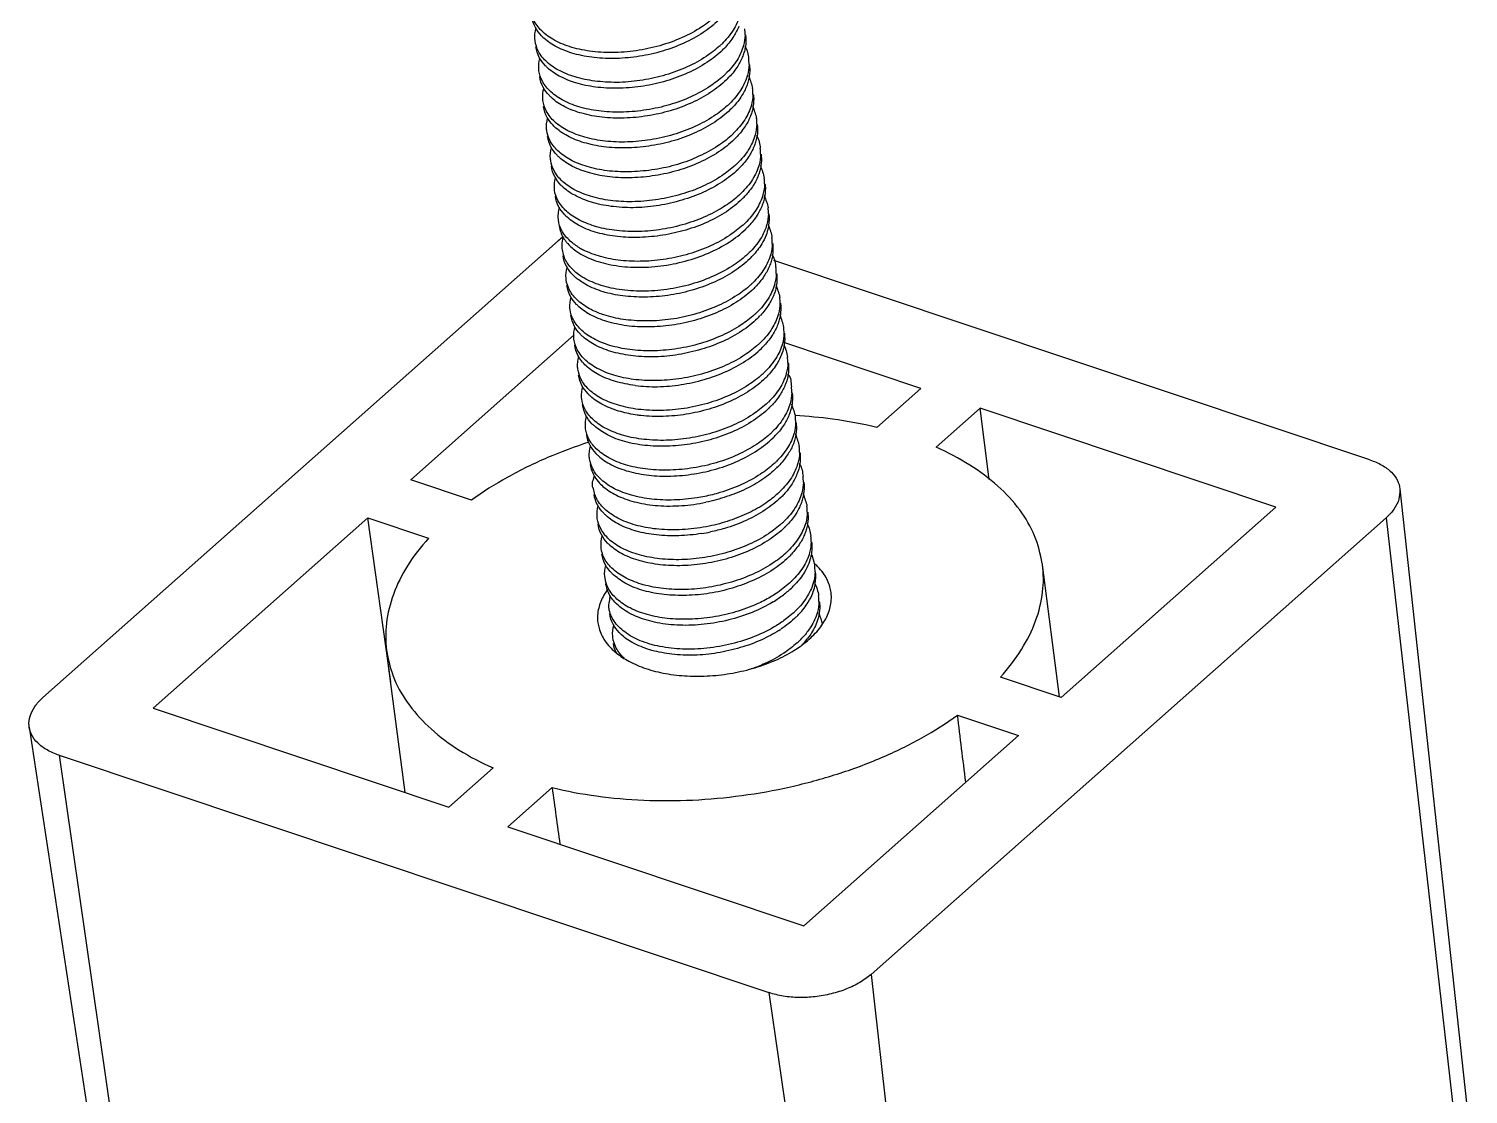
# Model space of a CAD drawing. Header units: millimetres. Extents: x 1518 to 2058, y 69 to 444.
# Drawn here: x 1738.08 to 1748.3, y 104.64 to 112.2 of the extents above; entities that cross this region are included whole.
import ezdxf

# ---------------------------------------------------------------- set-up
doc = ezdxf.new("R2010")
doc.units = ezdxf.units.MM
doc.layers.add('02___PRT_ALL_AXES', color=7, linetype='Continuous')

# ---------------------------------------------------------------- blocks, each defined once
blk = doc.blocks.new('*u40')
at = {"color": 7, "linetype": 'Continuous'}
for p, q in [((-62.656, -9.824), (-62.657, -9.815)), ((-62.564, -10.725), (-66.769, -14.454)), ((-55.936, -12.514), (-60.803, -10.886)), ((-62.432, -11.493), (-63.767, -12.676)), ((-59.601, -11.93), (-60.72, -11.556)), ((-59.601, -11.93), (-59.961, -12.249)), ((-59.478, -12.411), (-59.118, -12.092)), ((-56.704, -12.899), (-59.118, -12.092)), ((-59.045, -12.674), (-59.118, -12.092)), ((-63.271, -12.842), (-63.767, -12.676)), ((-55.691, -12.751), (-55.133, -17.889)), ((-58.456, -14.453), (-56.704, -12.899)), ((-64.117, -12.987), (-65.87, -14.541)), ((-64.117, -12.987), (-63.621, -13.153)), ((-63.93, -14.327), (-64.117, -12.987)), ((-60.009, -16.715), (-55.804, -12.986)), ((-55.804, -12.986), (-55.225, -18.08)), ((-58.456, -14.453), (-58.952, -14.287)), ((-65.87, -14.541), (-63.455, -15.348)), ((-59.302, -14.598), (-58.806, -14.764)), ((-66.881, -14.697), (-66.105, -19.806)), ((-60.558, -16.317), (-58.806, -14.764)), ((-66.637, -14.926), (-60.842, -16.864)), ((-66.637, -14.926), (-65.905, -19.993)), ((-63.095, -15.029), (-63.455, -15.348)), ((-62.973, -15.51), (-62.612, -15.19)), ((-62.973, -15.51), (-60.558, -16.317)), ((-60.009, -16.715), (-59.431, -21.809)), ((-60.842, -16.864), (-60.111, -21.931))]:
    blk.add_line(p, q, dxfattribs=at)
for centre, radius, start, end in [((-61.36, -9.036), 0.323, 358.9404, 7.494), ((-61.76, -8.572), 0.763, 312.3387, 314.2443), ((-61.72, -8.655), 0.715, 314.2329, 316.9234), ((-61.328, -9.28), 0.323, 358.9404, 7.494), ((-61.728, -8.816), 0.763, 312.3387, 314.2443), ((-61.688, -8.898), 0.715, 314.2329, 316.9234), ((-61.296, -9.523), 0.323, 358.9404, 7.494), ((-61.696, -9.059), 0.763, 312.3387, 314.2443), ((-61.657, -9.142), 0.715, 314.2329, 316.9234), ((-61.264, -9.767), 0.323, 358.9404, 7.494), ((-61.665, -9.303), 0.763, 312.3374, 314.2443), ((-61.625, -9.386), 0.715, 314.2329, 316.9234), ((-61.233, -10.011), 0.323, 358.9404, 7.494), ((-61.633, -9.546), 0.763, 312.3387, 314.2443), ((-61.593, -9.629), 0.715, 314.2329, 316.9234), ((-61.201, -10.254), 0.323, 358.9404, 7.494), ((-61.601, -9.79), 0.763, 312.3387, 314.2443), ((-61.562, -9.873), 0.715, 314.2329, 316.9234), ((-61.169, -10.498), 0.323, 358.9652, 7.4941), ((-62.204, -11.132), 0.543, 125.7401, 131.489), ((-61.569, -10.034), 0.763, 312.3387, 314.2443), ((-61.53, -10.116), 0.715, 314.2329, 316.9234), ((-62.286, -10.766), 0.246, 187.4666, 199.8787), ((-62.09, -10.278), 0.586, 239.2593, 242.9234), ((-61.138, -10.741), 0.323, 358.9404, 7.494), ((-61.538, -10.277), 0.763, 312.3606, 314.2446), ((-61.499, -10.359), 0.716, 314.2321, 316.9434), ((-62.168, -10.735), 0.384, 223.7952, 227.8384), ((-62.144, -10.708), 0.42, 227.8273, 231.5033), ((-61.106, -10.985), 0.323, 358.9404, 7.494), ((-61.506, -10.521), 0.763, 312.3387, 314.2443), ((-61.466, -10.604), 0.715, 314.2329, 316.9234), ((-61.074, -11.229), 0.323, 358.9404, 7.494), ((-61.474, -10.764), 0.763, 312.3387, 314.2443), ((-61.435, -10.847), 0.715, 314.2329, 316.9234), ((-61.042, -11.472), 0.323, 358.9423, 7.494), ((-61.443, -11.008), 0.763, 312.3387, 314.2443), ((-61.403, -11.091), 0.715, 314.2329, 316.9234), ((-61.011, -11.716), 0.323, 358.9404, 7.494), ((-61.411, -11.252), 0.763, 312.3436, 314.2444), ((-61.372, -11.334), 0.716, 314.2324, 316.9409), ((-60.979, -11.959), 0.323, 358.9404, 7.494), ((-61.379, -11.495), 0.763, 312.3387, 314.2443), ((-61.34, -11.578), 0.715, 314.2329, 316.9234), ((-60.947, -12.203), 0.323, 358.9404, 7.494), ((-61.347, -11.739), 0.763, 312.3387, 314.2443), ((-61.308, -11.821), 0.715, 314.2329, 316.9234), ((-60.915, -12.447), 0.323, 358.9404, 7.494), ((-61.316, -11.982), 0.763, 312.3387, 314.2443), ((-61.276, -12.065), 0.715, 314.2329, 316.9234), ((-60.884, -12.69), 0.323, 358.9404, 7.494), ((-61.284, -12.226), 0.762, 312.3099, 314.2439), ((-61.244, -12.309), 0.715, 314.2329, 316.9234), ((-60.852, -12.934), 0.323, 358.9404, 7.494), ((-61.252, -12.47), 0.763, 312.3387, 314.2443), ((-61.213, -12.552), 0.715, 314.2329, 316.9234), ((-61.626, -11.639), 1.495, 279.076, 281.8105), ((-60.82, -13.177), 0.323, 358.9404, 7.494), ((-61.221, -12.713), 0.763, 312.3387, 314.2443), ((-61.181, -12.796), 0.715, 314.2329, 316.9234), ((-60.819, -13.762), 0.531, 47.4727, 49.322), ((-60.799, -13.421), 0.333, 358.9393, 7.2889), ((-60.79, -13.731), 0.489, 42.7489, 47.5105), ((-61.189, -12.957), 0.763, 312.3387, 314.2443), ((-61.15, -13.039), 0.716, 314.2323, 316.9437), ((-60.757, -13.665), 0.323, 358.9404, 7.494), ((-61.156, -13.202), 0.761, 312.2115, 314.2426), ((-61.118, -13.282), 0.716, 314.2323, 316.94), ((-61.311, -13.042), 1.025, 302.352, 303.4396), ((-61.076, -13.494), 0.692, 314.1915, 319.1253), ((-61.083, -13.336), 0.858, 306.6029, 311.5088), ((-61.028, -13.58), 0.637, 316.8773, 322.2666), ((-61.125, -13.444), 0.763, 312.3387, 314.2443), ((-61.131, -13.272), 0.938, 305.3458, 306.6531), ((-61.072, -13.54), 0.696, 315.9807, 316.9401)]:
    blk.add_arc(centre, radius, start, end, dxfattribs=at)
for major_axis, ratio, start_param, end_param in [((-31.146, 252.615), 0.008124, -1.688195, -1.686016), ((-34.88, 251.946), 0.006896, -4.596452, -4.594609)]:
    blk.add_ellipse((-64.922, 14.193), major_axis=major_axis, ratio=ratio, start_param=start_param, end_param=end_param, dxfattribs=at)
for points, start_tangent, end_tangent in [([(-61.069, -8.799), (-61.081, -8.886), (-61.135, -9.005), (-61.228, -9.118)], (-0.017357, -0.999849), (-0.716284, -0.697809)), ([(-62.699, -9.052), (-62.749, -8.983), (-62.777, -8.898)], (-0.69163, 0.722252), (-0.131568, 0.991307)), ([(-61.278, -8.892), (-61.391, -8.979), (-61.552, -9.066), (-61.734, -9.132), (-61.927, -9.173), (-62.121, -9.188), (-62.306, -9.176), (-62.471, -9.139), (-62.607, -9.079), (-62.709, -9), (-62.769, -8.906)], (-0.738975, -0.673733), (-0.357359, 0.933967)), ([(-61.253, -8.924), (-61.38, -9.025), (-61.536, -9.11), (-61.711, -9.176), (-61.898, -9.218), (-62.087, -9.236), (-62.268, -9.229), (-62.433, -9.197), (-62.572, -9.143), (-62.679, -9.071), (-62.699, -9.052)], (-0.716284, -0.697809), (-0.69163, 0.722252)), ([(-62.751, -9.093), (-62.753, -9.08), (-62.744, -8.993)], (-0.131568, 0.991307), (0.266528, 0.963827)), ([(-61.087, -8.973), (-61.129, -9.054), (-61.198, -9.143)], (-0.357331, -0.933978), (-0.682733, -0.730668)), ([(-61.037, -9.042), (-61.05, -9.13), (-61.103, -9.249), (-61.196, -9.362)], (-0.017357, -0.999849), (-0.716284, -0.697809)), ([(-61.033, -9.043), (-61.032, -9.058), (-61.034, -9.136)], (0.130448, -0.991455), (-0.146749, -0.989174)), ([(-62.724, -9.178), (-62.751, -9.093)], (-0.466861, 0.884331), (-0.131568, 0.991307)), ([(-62.667, -9.295), (-62.718, -9.227), (-62.745, -9.142)], (-0.69163, 0.722252), (-0.131568, 0.991307)), ([(-61.246, -9.136), (-61.355, -9.22), (-61.51, -9.305), (-61.686, -9.37), (-61.873, -9.413), (-62.062, -9.431), (-62.243, -9.423), (-62.407, -9.392), (-62.547, -9.338), (-62.654, -9.266), (-62.724, -9.178)], (-0.739092, -0.673605), (-0.466861, 0.884331)), ([(-61.034, -9.136), (-61.043, -9.178), (-61.056, -9.216)], (-0.146749, -0.989174), (-0.357331, -0.933978)), ([(-61.039, -9.135), (-61.037, -9.138), (-61.008, -9.238)], (0.431036, -0.902335), (0.130448, -0.991455)), ([(-62.72, -9.337), (-62.721, -9.324), (-62.712, -9.236)], (-0.131568, 0.991307), (0.266528, 0.963827)), ([(-61.221, -9.167), (-61.349, -9.269), (-61.504, -9.354), (-61.679, -9.419), (-61.866, -9.461), (-62.055, -9.479), (-62.236, -9.472), (-62.401, -9.441), (-62.54, -9.387), (-62.648, -9.314), (-62.667, -9.295)], (-0.716284, -0.697809), (-0.69163, 0.722252)), ([(-61.056, -9.216), (-61.097, -9.298), (-61.166, -9.387)], (-0.357331, -0.933978), (-0.682733, -0.730668)), ([(-62.692, -9.422), (-62.72, -9.337)], (-0.466861, 0.884331), (-0.131568, 0.991307)), ([(-62.635, -9.539), (-62.686, -9.47), (-62.713, -9.386)], (-0.69163, 0.722252), (-0.131568, 0.991307)), ([(-61.214, -9.379), (-61.323, -9.463), (-61.479, -9.549), (-61.654, -9.614), (-61.841, -9.656), (-62.03, -9.674), (-62.211, -9.667), (-62.376, -9.636), (-62.515, -9.582), (-62.622, -9.509), (-62.692, -9.422)], (-0.739092, -0.673605), (-0.466861, 0.884331)), ([(-61.005, -9.286), (-61.018, -9.373), (-61.072, -9.493), (-61.164, -9.606)], (-0.017357, -0.999849), (-0.716284, -0.697809)), ([(-61.003, -9.38), (-61.012, -9.422), (-61.024, -9.46)], (-0.146749, -0.989174), (-0.357331, -0.933978)), ([(-61.007, -9.379), (-61.006, -9.382), (-60.976, -9.481)], (0.431036, -0.902335), (0.130448, -0.991455)), ([(-61.002, -9.287), (-61, -9.302), (-61.003, -9.38)], (0.130448, -0.991455), (-0.146749, -0.989174)), ([(-62.688, -9.58), (-62.689, -9.567), (-62.68, -9.48)], (-0.131568, 0.991307), (0.266528, 0.963827)), ([(-61.19, -9.411), (-61.317, -9.512), (-61.472, -9.597), (-61.648, -9.663), (-61.835, -9.705), (-62.023, -9.723), (-62.205, -9.716), (-62.369, -9.684), (-62.509, -9.631), (-62.616, -9.558), (-62.635, -9.539)], (-0.716284, -0.697809), (-0.69163, 0.722252)), ([(-61.024, -9.46), (-61.065, -9.541), (-61.134, -9.63)], (-0.357331, -0.933978), (-0.682733, -0.730668)), ([(-62.66, -9.665), (-62.688, -9.58)], (-0.466861, 0.884331), (-0.131568, 0.991307)), ([(-62.604, -9.782), (-62.652, -9.718), (-62.682, -9.629)], (-0.690128, 0.723687), (-0.130986, 0.991384)), ([(-61.183, -9.623), (-61.292, -9.707), (-61.447, -9.792), (-61.622, -9.858), (-61.809, -9.9), (-61.998, -9.918), (-62.179, -9.911), (-62.344, -9.879), (-62.483, -9.826), (-62.591, -9.753), (-62.66, -9.665)], (-0.739092, -0.673605), (-0.466861, 0.884331)), ([(-60.974, -9.529), (-60.986, -9.617), (-61.04, -9.736), (-61.133, -9.849)], (-0.017357, -0.999849), (-0.716284, -0.697809)), ([(-60.971, -9.623), (-60.98, -9.666), (-60.992, -9.703)], (-0.146749, -0.989174), (-0.357331, -0.933978)), ([(-60.975, -9.622), (-60.974, -9.625), (-60.945, -9.725)], (0.431036, -0.902335), (0.130448, -0.991455)), ([(-60.97, -9.53), (-60.968, -9.546), (-60.971, -9.623)], (0.130448, -0.991455), (-0.146749, -0.989174)), ([(-62.657, -9.815), (-62.649, -9.724)], (-0.092533, 0.99571), (0.26368, 0.96461)), ([(-61.158, -9.654), (-61.285, -9.755), (-61.439, -9.84), (-61.614, -9.906), (-61.8, -9.948), (-61.988, -9.966), (-62.169, -9.96), (-62.333, -9.929), (-62.473, -9.876), (-62.581, -9.804), (-62.604, -9.782)], (-0.716284, -0.697809), (-0.690128, 0.723687)), ([(-60.992, -9.703), (-61.033, -9.785), (-61.103, -9.874)], (-0.357331, -0.933978), (-0.682733, -0.730668)), ([(-62.627, -9.912), (-62.656, -9.824)], (-0.480003, 0.877267), (-0.130986, 0.991384)), ([(-61.151, -9.867), (-61.259, -9.95), (-61.414, -10.035), (-61.588, -10.101), (-61.775, -10.143), (-61.963, -10.161), (-62.143, -10.155), (-62.308, -10.124), (-62.448, -10.071), (-62.556, -9.999), (-62.627, -9.912)], (-0.739107, -0.673588), (-0.480003, 0.877267)), ([(-60.942, -9.773), (-60.955, -9.86), (-61.008, -9.98), (-61.101, -10.093)], (-0.017357, -0.999849), (-0.716284, -0.697809)), ([(-60.939, -9.867), (-60.948, -9.909), (-60.961, -9.947)], (-0.146749, -0.989174), (-0.357331, -0.933978)), ([(-60.944, -9.866), (-60.942, -9.869), (-60.913, -9.969)], (0.431036, -0.902335), (0.130448, -0.991455)), ([(-60.938, -9.774), (-60.937, -9.789), (-60.939, -9.867)], (0.130448, -0.991455), (-0.146749, -0.989174)), ([(-62.572, -10.026), (-62.622, -9.957), (-62.65, -9.873)], (-0.69163, 0.722252), (-0.131568, 0.991307)), ([(-62.624, -10.068), (-62.626, -10.054), (-62.617, -9.967)], (-0.131568, 0.991307), (0.266528, 0.963827)), ([(-61.126, -9.898), (-61.253, -9.999), (-61.409, -10.085), (-61.584, -10.15), (-61.771, -10.192), (-61.96, -10.21), (-62.141, -10.203), (-62.306, -10.171), (-62.445, -10.118), (-62.553, -10.045), (-62.572, -10.026)], (-0.716284, -0.697809), (-0.69163, 0.722252)), ([(-60.961, -9.947), (-61.002, -10.028), (-61.071, -10.118)], (-0.357331, -0.933978), (-0.682733, -0.730668)), ([(-62.597, -10.152), (-62.624, -10.068)], (-0.466861, 0.884331), (-0.131568, 0.991307)), ([(-60.91, -10.017), (-60.923, -10.104), (-60.976, -10.223), (-61.069, -10.336)], (-0.017357, -0.999849), (-0.716284, -0.697809)), ([(-60.907, -10.017), (-60.905, -10.033), (-60.908, -10.11)], (0.130448, -0.991455), (-0.146749, -0.989174)), ([(-62.54, -10.27), (-62.591, -10.201), (-62.618, -10.116)], (-0.69163, 0.722252), (-0.131568, 0.991307)), ([(-61.119, -10.11), (-61.228, -10.194), (-61.383, -10.28), (-61.559, -10.345), (-61.746, -10.387), (-61.935, -10.405), (-62.116, -10.398), (-62.28, -10.366), (-62.42, -10.313), (-62.527, -10.24), (-62.597, -10.152)], (-0.739092, -0.673605), (-0.466861, 0.884331)), ([(-62.593, -10.311), (-62.594, -10.298), (-62.585, -10.211)], (-0.131568, 0.991307), (0.266528, 0.963827)), ([(-61.094, -10.142), (-61.222, -10.243), (-61.377, -10.328), (-61.553, -10.393), (-61.739, -10.436), (-61.928, -10.454), (-62.11, -10.446), (-62.274, -10.415), (-62.413, -10.361), (-62.521, -10.289), (-62.54, -10.27)], (-0.716284, -0.697809), (-0.69163, 0.722252)), ([(-60.929, -10.191), (-60.97, -10.272), (-61.039, -10.361)], (-0.357331, -0.933978), (-0.682733, -0.730668)), ([(-60.908, -10.11), (-60.916, -10.153), (-60.929, -10.191)], (-0.146749, -0.989174), (-0.357331, -0.933978)), ([(-60.912, -10.109), (-60.911, -10.112), (-60.881, -10.212)], (0.431036, -0.902335), (0.130448, -0.991455)), ([(-62.565, -10.396), (-62.593, -10.311)], (-0.466861, 0.884331), (-0.131568, 0.991307)), ([(-60.878, -10.26), (-60.891, -10.348), (-60.945, -10.467), (-61.037, -10.58)], (-0.017357, -0.999849), (-0.716284, -0.697809)), ([(-60.875, -10.261), (-60.873, -10.276), (-60.876, -10.354)], (0.130448, -0.991455), (-0.146749, -0.989174)), ([(-62.509, -10.513), (-62.559, -10.445), (-62.586, -10.36)], (-0.69163, 0.722252), (-0.131568, 0.991307)), ([(-61.088, -10.354), (-61.196, -10.438), (-61.352, -10.523), (-61.527, -10.588), (-61.714, -10.631), (-61.903, -10.649), (-62.084, -10.641), (-62.249, -10.61), (-62.388, -10.556), (-62.495, -10.484), (-62.565, -10.396)], (-0.739092, -0.673605), (-0.466861, 0.884331)), ([(-62.561, -10.555), (-62.562, -10.542), (-62.553, -10.454)], (-0.131568, 0.991307), (0.266528, 0.963827)), ([(-61.063, -10.385), (-61.19, -10.487), (-61.345, -10.572), (-61.521, -10.637), (-61.708, -10.679), (-61.897, -10.697), (-62.078, -10.69), (-62.242, -10.659), (-62.382, -10.605), (-62.489, -10.532), (-62.509, -10.513)], (-0.716284, -0.697809), (-0.69163, 0.722252)), ([(-60.897, -10.434), (-60.938, -10.516), (-61.008, -10.605)], (-0.357331, -0.933978), (-0.682733, -0.730668)), ([(-60.876, -10.354), (-60.885, -10.396), (-60.897, -10.434)], (-0.146749, -0.989174), (-0.357331, -0.933978)), ([(-60.88, -10.353), (-60.879, -10.356), (-60.849, -10.456)], (0.431036, -0.902335), (0.130448, -0.991455)), ([(-62.534, -10.64), (-62.561, -10.555)], (-0.466861, 0.884331), (-0.131568, 0.991307)), ([(-60.847, -10.504), (-60.859, -10.591), (-60.913, -10.711), (-61.006, -10.824)], (-0.016935, -0.999857), (-0.716284, -0.697809)), ([(-60.843, -10.504), (-60.845, -10.6)], (0.127779, -0.991803), (-0.151915, -0.988394)), ([(-62.555, -10.604), (-62.542, -10.655), (-62.492, -10.74), (-62.485, -10.748)], (0.13039, -0.991463), (0.666412, -0.745584)), ([(-62.389, -10.782), (-62.464, -10.727), (-62.534, -10.64)], (-0.859096, 0.511815), (-0.466861, 0.884331)), ([(-62.41, -10.813), (-62.278, -10.88), (-62.113, -10.924), (-61.925, -10.941), (-61.725, -10.93), (-61.525, -10.891), (-61.336, -10.825), (-61.168, -10.736), (-61.031, -10.629)], (0.824775, -0.565461), (0.716284, 0.697809)), ([(-61.056, -10.597), (-61.165, -10.681), (-61.32, -10.767), (-61.495, -10.832), (-61.682, -10.874), (-61.871, -10.892), (-62.052, -10.885), (-62.217, -10.854), (-62.356, -10.8)], (-0.739092, -0.673605), (-0.890054, 0.455854)), ([(-60.866, -10.68), (-60.901, -10.75), (-60.976, -10.848)], (-0.362678, -0.931915), (-0.682468, -0.730915)), ([(-60.845, -10.6), (-60.848, -10.618), (-60.866, -10.68)], (-0.151915, -0.988394), (-0.362678, -0.931915)), ([(-60.847, -10.6), (-60.818, -10.699)], (0.422719, -0.906261), (0.130448, -0.991455)), ([(-62.529, -10.798), (-62.531, -10.759), (-62.521, -10.696)], (-0.129978, 0.991517), (0.274752, 0.961515)), ([(-62.485, -10.748), (-62.41, -10.813)], (0.666412, -0.745584), (0.824775, -0.565461)), ([(-60.815, -10.747), (-60.828, -10.835), (-60.881, -10.954), (-60.974, -11.067)], (-0.017357, -0.999849), (-0.716284, -0.697809)), ([(-60.811, -10.748), (-60.81, -10.763), (-60.812, -10.841)], (0.130448, -0.991455), (-0.146749, -0.989174)), ([(-62.445, -11.001), (-62.496, -10.932), (-62.523, -10.847)], (-0.69163, 0.722252), (-0.131568, 0.991307)), ([(-62.385, -11.008), (-62.467, -10.934), (-62.517, -10.85)], (-0.824775, 0.565461), (-0.340361, 0.940295)), ([(-60.999, -10.872), (-61.127, -10.974), (-61.282, -11.059), (-61.457, -11.124), (-61.644, -11.167), (-61.833, -11.184), (-62.014, -11.177), (-62.179, -11.146), (-62.318, -11.092), (-62.405, -11.037)], (-0.716284, -0.697809), (-0.782386, 0.622794)), ([(-61.024, -10.841), (-61.142, -10.931), (-61.31, -11.02), (-61.5, -11.086), (-61.7, -11.125), (-61.9, -11.136), (-62.088, -11.119), (-62.252, -11.075), (-62.385, -11.008)], (-0.738838, -0.673883), (-0.824775, 0.565461)), ([(-60.834, -10.921), (-60.875, -11.003), (-60.944, -11.092)], (-0.357331, -0.933978), (-0.682733, -0.730668)), ([(-60.812, -10.841), (-60.821, -10.884), (-60.834, -10.921)], (-0.146749, -0.989174), (-0.357331, -0.933978)), ([(-60.817, -10.84), (-60.815, -10.843), (-60.786, -10.943)], (0.431036, -0.902335), (0.130448, -0.991455)), ([(-62.498, -11.042), (-62.499, -11.029), (-62.49, -10.942)], (-0.131568, 0.991307), (0.266528, 0.963827)), ([(-62.47, -11.127), (-62.498, -11.042)], (-0.466861, 0.884331), (-0.131568, 0.991307)), ([(-60.783, -10.991), (-60.796, -11.078), (-60.849, -11.198), (-60.942, -11.311)], (-0.017357, -0.999849), (-0.716284, -0.697809)), ([(-60.78, -10.992), (-60.778, -11.007), (-60.781, -11.085)], (0.130448, -0.991455), (-0.146749, -0.989174)), ([(-62.413, -11.244), (-62.464, -11.175), (-62.491, -11.091)], (-0.69163, 0.722252), (-0.131568, 0.991307)), ([(-60.992, -11.085), (-61.101, -11.169), (-61.256, -11.254), (-61.432, -11.319), (-61.619, -11.362), (-61.808, -11.379), (-61.989, -11.372), (-62.153, -11.341), (-62.293, -11.287), (-62.4, -11.214), (-62.47, -11.127)], (-0.739092, -0.673605), (-0.466861, 0.884331)), ([(-60.968, -11.116), (-61.095, -11.217), (-61.25, -11.303), (-61.426, -11.368), (-61.613, -11.41), (-61.801, -11.428), (-61.983, -11.421), (-62.147, -11.389), (-62.287, -11.336), (-62.394, -11.263), (-62.413, -11.244)], (-0.716284, -0.697809), (-0.69163, 0.722252)), ([(-60.781, -11.085), (-60.79, -11.127), (-60.802, -11.165)], (-0.146749, -0.989174), (-0.357331, -0.933978)), ([(-60.785, -11.084), (-60.784, -11.087), (-60.754, -11.187)], (0.431036, -0.902335), (0.130448, -0.991455)), ([(-62.466, -11.286), (-62.467, -11.272), (-62.458, -11.185)], (-0.131568, 0.991307), (0.266528, 0.963827)), ([(-60.802, -11.165), (-60.843, -11.246), (-60.912, -11.335)], (-0.357331, -0.933978), (-0.682733, -0.730668)), ([(-60.752, -11.235), (-60.764, -11.322), (-60.818, -11.441), (-60.91, -11.554)], (-0.017357, -0.999849), (-0.716284, -0.697809)), ([(-60.748, -11.235), (-60.746, -11.251), (-60.749, -11.328)], (0.130448, -0.991455), (-0.146749, -0.989174)), ([(-62.438, -11.37), (-62.466, -11.286)], (-0.466861, 0.884331), (-0.131568, 0.991307)), ([(-62.382, -11.488), (-62.432, -11.419), (-62.459, -11.334)], (-0.69163, 0.722252), (-0.131568, 0.991307)), ([(-60.961, -11.328), (-61.069, -11.412), (-61.225, -11.497), (-61.4, -11.563), (-61.587, -11.605), (-61.776, -11.623), (-61.957, -11.616), (-62.122, -11.584), (-62.261, -11.531), (-62.369, -11.458), (-62.438, -11.37)], (-0.739092, -0.673605), (-0.466861, 0.884331)), ([(-60.936, -11.359), (-61.063, -11.461), (-61.218, -11.546), (-61.394, -11.611), (-61.581, -11.654), (-61.77, -11.672), (-61.951, -11.664), (-62.115, -11.633), (-62.255, -11.579), (-62.362, -11.507), (-62.382, -11.488)], (-0.716284, -0.697809), (-0.69163, 0.722252)), ([(-60.749, -11.328), (-60.758, -11.371), (-60.77, -11.408)], (-0.146749, -0.989174), (-0.357331, -0.933978)), ([(-60.753, -11.327), (-60.752, -11.33), (-60.723, -11.43)], (0.431036, -0.902335), (0.130448, -0.991455)), ([(-62.434, -11.529), (-62.435, -11.516), (-62.426, -11.429)], (-0.131568, 0.991307), (0.266528, 0.963827)), ([(-60.77, -11.408), (-60.811, -11.49), (-60.881, -11.579)], (-0.357331, -0.933978), (-0.682733, -0.730668)), ([(-60.72, -11.478), (-60.732, -11.566), (-60.786, -11.685), (-60.879, -11.798)], (-0.017325, -0.99985), (-0.716284, -0.697809)), ([(-60.716, -11.479), (-60.718, -11.573)], (0.127958, -0.99178), (-0.149441, -0.988771)), ([(-62.407, -11.614), (-62.434, -11.529)], (-0.466861, 0.884331), (-0.131568, 0.991307)), ([(-61.934, -11.906), (-62.095, -11.873), (-62.231, -11.819), (-62.335, -11.746), (-62.402, -11.659), (-62.428, -11.578)], (-0.992245, 0.124295), (-0.131769, 0.99128)), ([(-60.929, -11.572), (-61.038, -11.656), (-61.193, -11.741), (-61.369, -11.806), (-61.555, -11.849), (-61.744, -11.866), (-61.926, -11.859), (-62.09, -11.828), (-62.229, -11.774), (-62.337, -11.702), (-62.407, -11.614)], (-0.739092, -0.673605), (-0.466861, 0.884331)), ([(-61.934, -11.906), (-61.751, -11.916), (-61.56, -11.899), (-61.37, -11.857), (-61.192, -11.792), (-61.033, -11.706), (-60.904, -11.603)], (0.992245, -0.124295), (0.716284, 0.697809)), ([(-60.718, -11.573), (-60.722, -11.598), (-60.739, -11.654)], (-0.149441, -0.988771), (-0.361404, -0.932409)), ([(-60.721, -11.573), (-60.691, -11.674)], (0.426015, -0.904716), (0.130448, -0.991455)), ([(-62.402, -11.773), (-62.404, -11.756), (-62.394, -11.672)], (-0.131769, 0.99128), (0.268774, 0.963203)), ([(-60.739, -11.654), (-60.775, -11.726), (-60.849, -11.822)], (-0.361404, -0.932409), (-0.682504, -0.730882)), ([(-60.688, -11.722), (-60.701, -11.809), (-60.754, -11.929), (-60.847, -12.042)], (-0.017357, -0.999849), (-0.716284, -0.697809)), ([(-60.685, -11.722), (-60.683, -11.738), (-60.686, -11.816)], (0.130448, -0.991455), (-0.146749, -0.989174)), ([(-62.377, -11.853), (-62.402, -11.773)], (-0.451872, 0.892083), (-0.131769, 0.99128)), ([(-62.318, -11.975), (-62.369, -11.906), (-62.396, -11.821)], (-0.69163, 0.722252), (-0.131568, 0.991307)), ([(-61.909, -12.101), (-62.07, -12.068), (-62.206, -12.014), (-62.31, -11.941), (-62.377, -11.853)], (-0.992245, 0.124295), (-0.451872, 0.892083)), ([(-60.872, -11.847), (-61, -11.948), (-61.155, -12.033), (-61.331, -12.099), (-61.517, -12.141), (-61.706, -12.159), (-61.887, -12.152), (-61.918, -12.148)], (-0.716284, -0.697809), (-0.990531, 0.13729)), ([(-60.897, -11.815), (-61.008, -11.901), (-61.166, -11.987), (-61.345, -12.052), (-61.535, -12.094), (-61.726, -12.11), (-61.909, -12.101)], (-0.739036, -0.673666), (-0.992245, 0.124295)), ([(-60.686, -11.816), (-60.694, -11.858), (-60.707, -11.896)], (-0.146749, -0.989174), (-0.357331, -0.933978)), ([(-60.69, -11.815), (-60.688, -11.817), (-60.659, -11.917)], (0.431036, -0.902335), (0.130448, -0.991455)), ([(-62.371, -12.016), (-62.372, -12.003), (-62.363, -11.916)], (-0.131568, 0.991307), (0.266528, 0.963827)), ([(-61.918, -12.148), (-62.052, -12.12), (-62.191, -12.067), (-62.299, -11.994), (-62.318, -11.975)], (-0.990531, 0.13729), (-0.69163, 0.722252)), ([(-60.707, -11.896), (-60.748, -11.977), (-60.817, -12.066)], (-0.357331, -0.933978), (-0.682733, -0.730668)), ([(-60.656, -11.965), (-60.669, -12.053), (-60.723, -12.172), (-60.815, -12.285)], (-0.017357, -0.999849), (-0.716284, -0.697809)), ([(-60.653, -11.966), (-60.651, -11.981), (-60.654, -12.059)], (0.130448, -0.991455), (-0.146749, -0.989174)), ([(-62.343, -12.101), (-62.371, -12.016)], (-0.466861, 0.884331), (-0.131568, 0.991307)), ([(-62.287, -12.219), (-62.337, -12.15), (-62.364, -12.065)], (-0.69163, 0.722252), (-0.131568, 0.991307)), ([(-60.866, -12.059), (-60.974, -12.143), (-61.13, -12.228), (-61.305, -12.293), (-61.492, -12.336), (-61.681, -12.354), (-61.862, -12.346), (-62.027, -12.315), (-62.166, -12.261), (-62.273, -12.189), (-62.343, -12.101)], (-0.739092, -0.673605), (-0.466861, 0.884331)), ([(-60.841, -12.09), (-60.968, -12.192), (-61.123, -12.277), (-61.299, -12.342), (-61.486, -12.385), (-61.675, -12.402), (-61.856, -12.395), (-62.02, -12.364), (-62.16, -12.31), (-62.267, -12.237), (-62.287, -12.219)], (-0.716284, -0.697809), (-0.69163, 0.722252)), ([(-60.654, -12.059), (-60.663, -12.102), (-60.675, -12.139)], (-0.146749, -0.989174), (-0.357331, -0.933978)), ([(-60.658, -12.058), (-60.657, -12.061), (-60.627, -12.161)], (0.431036, -0.902335), (0.130448, -0.991455)), ([(-62.339, -12.26), (-62.34, -12.247), (-62.331, -12.159)], (-0.131568, 0.991307), (0.266528, 0.963827)), ([(-60.675, -12.139), (-60.716, -12.221), (-60.785, -12.31)], (-0.357331, -0.933978), (-0.682733, -0.730668)), ([(-60.625, -12.209), (-60.637, -12.296), (-60.691, -12.416), (-60.784, -12.529)], (-0.017357, -0.999849), (-0.716284, -0.697809)), ([(-59.961, -12.249), (-60.324, -12.181), (-60.627, -12.152)], (-0.971757, 0.235982), (-0.998185, 0.060225)), ([(-60.621, -12.21), (-60.619, -12.225), (-60.622, -12.303)], (0.130448, -0.991455), (-0.146749, -0.989174)), ([(-62.312, -12.345), (-62.339, -12.26)], (-0.466861, 0.884331), (-0.131568, 0.991307)), ([(-62.333, -12.309), (-62.305, -12.393), (-62.255, -12.462)], (0.131568, -0.991307), (0.69163, -0.722252)), ([(-60.834, -12.303), (-60.943, -12.387), (-61.098, -12.472), (-61.273, -12.537), (-61.46, -12.579), (-61.649, -12.597), (-61.83, -12.59), (-61.995, -12.559), (-62.134, -12.505), (-62.242, -12.432), (-62.312, -12.345)], (-0.739092, -0.673605), (-0.466861, 0.884331)), ([(-62.255, -12.462), (-62.235, -12.481), (-62.128, -12.554), (-61.989, -12.607), (-61.824, -12.639), (-61.643, -12.646), (-61.454, -12.628), (-61.267, -12.586), (-61.092, -12.521), (-60.936, -12.435), (-60.809, -12.334)], (0.69163, -0.722252), (0.716284, 0.697809)), ([(-60.622, -12.303), (-60.631, -12.345), (-60.643, -12.383)], (-0.146749, -0.989174), (-0.357331, -0.933978)), ([(-60.626, -12.302), (-60.625, -12.305), (-60.596, -12.404)], (0.431036, -0.902335), (0.130448, -0.991455)), ([(-62.313, -12.369), (-62.649, -12.495), (-62.979, -12.657), (-63.271, -12.842)], (-0.950468, -0.310823), (-0.810107, -0.586282)), ([(-62.307, -12.504), (-62.309, -12.49), (-62.299, -12.403)], (-0.131568, 0.991307), (0.266528, 0.963827)), ([(-60.643, -12.383), (-60.685, -12.464), (-60.754, -12.553)], (-0.357331, -0.933978), (-0.682733, -0.730668)), ([(-60.593, -12.453), (-60.606, -12.54), (-60.659, -12.659), (-60.752, -12.772)], (-0.017357, -0.999849), (-0.716284, -0.697809)), ([(-60.589, -12.453), (-60.588, -12.469), (-60.59, -12.546)], (0.130448, -0.991455), (-0.146749, -0.989174)), ([(-58.609, -13.371), (-58.611, -13.359), (-58.674, -13.134), (-58.795, -12.922), (-58.973, -12.728), (-59.202, -12.557), (-59.478, -12.411)], (-0.128954, 0.991651), (-0.914525, 0.40453)), ([(-62.28, -12.588), (-62.307, -12.504)], (-0.466861, 0.884331), (-0.131568, 0.991307)), ([(-62.301, -12.552), (-62.266, -12.65), (-62.226, -12.703)], (0.129203, -0.991618), (0.684335, -0.729168)), ([(-60.802, -12.546), (-60.911, -12.63), (-61.066, -12.715), (-61.242, -12.781), (-61.367, -12.812)], (-0.739092, -0.673605), (-0.980066, -0.198674)), ([(-60.59, -12.546), (-60.599, -12.589), (-60.612, -12.626)], (-0.146749, -0.989174), (-0.357331, -0.933978)), ([(-60.595, -12.545), (-60.593, -12.548), (-60.564, -12.648)], (0.431036, -0.902335), (0.130448, -0.991455)), ([(-55.936, -12.514), (-55.838, -12.557), (-55.761, -12.615), (-55.712, -12.682), (-55.691, -12.751)], (0.948352, -0.31722), (0.10911, -0.99403)), ([(-61.367, -12.812), (-61.429, -12.823), (-61.617, -12.841), (-61.799, -12.834), (-61.963, -12.802), (-62.103, -12.749), (-62.21, -12.676), (-62.28, -12.588)], (-0.980066, -0.198674), (-0.466861, 0.884331)), ([(-62.275, -12.747), (-62.276, -12.745), (-62.268, -12.649)], (-0.129813, 0.991539), (0.259093, 0.965852)), ([(-60.777, -12.577), (-60.892, -12.671), (-61.031, -12.751), (-61.188, -12.814), (-61.357, -12.86)], (-0.716284, -0.697809), (-0.979426, -0.201801)), ([(-60.612, -12.626), (-60.653, -12.708), (-60.722, -12.797)], (-0.357331, -0.933978), (-0.682733, -0.730668)), ([(-62.241, -12.845), (-62.275, -12.747)], (-0.513129, 0.858311), (-0.129813, 0.991539)), ([(-62.191, -12.949), (-62.242, -12.881), (-62.269, -12.796)], (-0.69163, 0.722252), (-0.131568, 0.991307)), ([(-62.226, -12.703), (-62.188, -12.738), (-62.072, -12.809), (-61.924, -12.86), (-61.748, -12.887), (-61.553, -12.887), (-61.357, -12.86)], (0.684335, -0.729168), (0.979426, 0.201801)), ([(-60.771, -12.79), (-60.867, -12.866), (-61.006, -12.946), (-61.163, -13.009), (-61.331, -13.055)], (-0.739426, -0.673237), (-0.979426, -0.201801)), ([(-60.561, -12.696), (-60.574, -12.784), (-60.627, -12.903), (-60.72, -13.016)], (-0.017357, -0.999849), (-0.716284, -0.697809)), ([(-60.559, -12.79), (-60.568, -12.832), (-60.58, -12.87)], (-0.146749, -0.989174), (-0.357331, -0.933978)), ([(-60.563, -12.789), (-60.562, -12.792), (-60.532, -12.892)], (0.431036, -0.902335), (0.130448, -0.991455)), ([(-60.558, -12.697), (-60.556, -12.712), (-60.559, -12.79)], (0.130448, -0.991455), (-0.146749, -0.989174)), ([(-55.691, -12.751), (-55.691, -12.757), (-55.7, -12.835), (-55.738, -12.913), (-55.804, -12.986)], (0.10911, -0.99403), (-0.748212, -0.663459)), ([(-62.244, -12.991), (-62.245, -12.978), (-62.236, -12.89)], (-0.131568, 0.991307), (0.266528, 0.963827)), ([(-61.331, -13.055), (-61.527, -13.082), (-61.718, -13.082), (-61.893, -13.056), (-62.044, -13.005), (-62.162, -12.933), (-62.241, -12.845)], (-0.979426, -0.201801), (-0.513129, 0.858311)), ([(-60.746, -12.821), (-60.873, -12.922), (-61.028, -13.008), (-61.204, -13.073), (-61.32, -13.102)], (-0.716284, -0.697809), (-0.97882, -0.204725)), ([(-60.58, -12.87), (-60.621, -12.952), (-60.69, -13.041)], (-0.357331, -0.933978), (-0.682733, -0.730668)), ([(-62.216, -13.075), (-62.244, -12.991)], (-0.466861, 0.884331), (-0.131568, 0.991307)), ([(-62.16, -13.193), (-62.21, -13.124), (-62.237, -13.039)], (-0.69163, 0.722252), (-0.131568, 0.991307)), ([(-60.739, -13.033), (-60.847, -13.117), (-61.003, -13.203), (-61.178, -13.268), (-61.365, -13.31), (-61.554, -13.328), (-61.735, -13.321), (-61.9, -13.289), (-62.039, -13.236), (-62.147, -13.163), (-62.216, -13.075)], (-0.739092, -0.673605), (-0.466861, 0.884331)), ([(-61.391, -13.115), (-61.579, -13.133), (-61.761, -13.126), (-61.925, -13.095), (-62.065, -13.041), (-62.172, -12.968), (-62.191, -12.949)], (-0.987472, -0.157792), (-0.69163, 0.722252)), ([(-60.53, -12.94), (-60.542, -13.027), (-60.596, -13.146), (-60.688, -13.259)], (-0.017357, -0.999849), (-0.716284, -0.697809)), ([(-60.527, -13.033), (-60.536, -13.076), (-60.548, -13.114)], (-0.146749, -0.989174), (-0.357331, -0.933978)), ([(-60.531, -13.033), (-60.53, -13.035), (-60.501, -13.135)], (0.431036, -0.902335), (0.130448, -0.991455)), ([(-60.526, -12.94), (-60.524, -12.956), (-60.527, -13.033)], (0.130448, -0.991455), (-0.146749, -0.989174)), ([(-63.621, -13.153), (-63.793, -13.378), (-63.908, -13.612), (-63.965, -13.848), (-63.964, -14.069)], (-0.669629, -0.742696), (0.128954, -0.991651)), ([(-62.212, -13.234), (-62.213, -13.221), (-62.204, -13.134)], (-0.131568, 0.991307), (0.266528, 0.963827)), ([(-60.714, -13.065), (-60.841, -13.166), (-60.996, -13.251), (-61.172, -13.317), (-61.359, -13.359), (-61.548, -13.377), (-61.729, -13.37), (-61.893, -13.338), (-62.033, -13.285), (-62.14, -13.212), (-62.16, -13.193)], (-0.716284, -0.697809), (-0.69163, 0.722252)), ([(-60.548, -13.114), (-60.589, -13.195), (-60.659, -13.284)], (-0.357331, -0.933978), (-0.682733, -0.730668)), ([(-62.185, -13.319), (-62.212, -13.234)], (-0.466861, 0.884331), (-0.131568, 0.991307)), ([(-60.707, -13.277), (-60.816, -13.361), (-60.971, -13.446), (-61.147, -13.511), (-61.333, -13.554), (-61.522, -13.572), (-61.703, -13.564), (-61.868, -13.533), (-62.007, -13.479), (-62.115, -13.407), (-62.185, -13.319)], (-0.739092, -0.673605), (-0.466861, 0.884331)), ([(-60.498, -13.183), (-60.51, -13.271), (-60.564, -13.39), (-60.657, -13.503)], (-0.017357, -0.999849), (-0.716284, -0.697809)), ([(-60.494, -13.184), (-60.498, -13.293)], (0.1277, -0.991813), (-0.190494, -0.981688)), ([(-62.128, -13.437), (-62.178, -13.368), (-62.206, -13.283)], (-0.69163, 0.722252), (-0.131568, 0.991307)), ([(-62.18, -13.478), (-62.182, -13.465), (-62.173, -13.377)], (-0.131568, 0.991307), (0.266528, 0.963827)), ([(-60.682, -13.308), (-60.809, -13.41), (-60.965, -13.495), (-61.14, -13.56), (-61.327, -13.603), (-61.516, -13.62), (-61.697, -13.613), (-61.862, -13.582), (-62.001, -13.528), (-62.108, -13.455), (-62.128, -13.437)], (-0.716284, -0.697809), (-0.69163, 0.722252)), ([(-60.517, -13.359), (-60.552, -13.43), (-60.627, -13.528)], (-0.362055, -0.932157), (-0.682466, -0.730917)), ([(-60.498, -13.293), (-60.5, -13.301), (-60.517, -13.359)], (-0.190494, -0.981688), (-0.362055, -0.932157)), ([(-60.493, -13.29), (-60.471, -13.367), (-60.469, -13.379)], (0.391512, -0.920173), (0.1277, -0.991813)), ([(-58.952, -14.287), (-58.78, -14.061), (-58.665, -13.828), (-58.608, -13.592), (-58.609, -13.371)], (0.669629, 0.742696), (-0.128954, 0.991651)), ([(-62.153, -13.563), (-62.18, -13.478)], (-0.466861, 0.884331), (-0.131568, 0.991307)), ([(-60.466, -13.427), (-60.474, -13.496), (-60.527, -13.625), (-60.625, -13.747)], (-0.017745, -0.999843), (-0.716284, -0.697809)), ([(-60.464, -13.522), (-60.462, -13.428)], (0.149753, 0.988724), (-0.127903, 0.991787)), ([(-60.335, -13.596), (-60.344, -13.551), (-60.391, -13.45), (-60.431, -13.399)], (-0.12868, 0.991686), (-0.67819, 0.734887)), ([(-62.158, -13.569), (-62.215, -13.671), (-62.241, -13.781), (-62.239, -13.844)], (-0.585074, -0.81098), (0.12868, -0.991686)), ([(-62.101, -13.675), (-62.133, -13.634), (-62.173, -13.532), (-62.174, -13.527)], (-0.677609, 0.735422), (-0.127653, 0.991819)), ([(-60.831, -13.634), (-60.939, -13.69), (-61.115, -13.755), (-61.302, -13.797), (-61.491, -13.815), (-61.672, -13.808), (-61.836, -13.777), (-61.976, -13.723), (-62.083, -13.65), (-62.153, -13.563)], (-0.862369, -0.506281), (-0.466861, 0.884331)), ([(-62.149, -13.721), (-62.14, -13.619), (-62.14, -13.617)], (-0.127327, 0.991861), (0.278807, 0.960347)), ([(-60.675, -13.52), (-60.784, -13.605), (-60.831, -13.634)], (-0.739092, -0.673605), (-0.862369, -0.506281)), ([(-60.809, -13.673), (-60.724, -13.615), (-60.65, -13.552)], (0.853947, 0.520361), (0.716284, 0.697809)), ([(-60.595, -13.771), (-60.521, -13.675), (-60.485, -13.602)], (0.682514, 0.730872), (0.361522, 0.932364)), ([(-60.514, -13.978), (-60.419, -13.876), (-60.358, -13.768), (-60.333, -13.659), (-60.335, -13.596)], (0.748212, 0.663459), (-0.12868, 0.991686)), ([(-60.485, -13.602), (-60.468, -13.546), (-60.464, -13.522)], (0.361522, 0.932364), (0.149753, 0.988724)), ([(-60.467, -13.522), (-60.437, -13.622)], (0.425553, -0.904933), (0.130448, -0.991455)), ([(-62.107, -13.83), (-62.148, -13.728), (-62.149, -13.721)], (-0.551449, 0.834209), (-0.127327, 0.991861)), ([(-60.809, -13.673), (-60.98, -13.759), (-61.171, -13.821), (-61.371, -13.856), (-61.571, -13.864), (-61.755, -13.843), (-61.915, -13.796), (-62.045, -13.725), (-62.101, -13.675)], (-0.853947, -0.520361), (-0.677609, 0.735422)), ([(-60.434, -13.67), (-60.447, -13.758), (-60.501, -13.877), (-60.552, -13.947)], (-0.017357, -0.999849), (-0.653587, -0.756851)), ([(-60.431, -13.671), (-60.429, -13.687), (-60.432, -13.764)], (0.130448, -0.991455), (-0.146749, -0.989174)), ([(-62.239, -13.844), (-62.229, -13.889), (-62.182, -13.99), (-62.141, -14.041)], (0.12868, -0.991686), (0.68037, -0.732869)), ([(-62.064, -13.924), (-62.115, -13.855), (-62.142, -13.77)], (-0.69163, 0.722252), (-0.131568, 0.991307)), ([(-62.117, -13.965), (-62.118, -13.952), (-62.109, -13.865)], (-0.131568, 0.991307), (0.266528, 0.963827)), ([(-60.784, -13.868), (-60.955, -13.954), (-61.147, -14.016), (-61.348, -14.051), (-61.547, -14.058), (-61.732, -14.037), (-61.893, -13.99), (-62.02, -13.919), (-62.107, -13.83)], (-0.853947, -0.520361), (-0.551449, 0.834209)), ([(-60.645, -13.765), (-60.699, -13.81), (-60.784, -13.868)], (-0.740567, -0.671983), (-0.853947, -0.520361)), ([(-60.619, -13.795), (-60.746, -13.897)], (-0.716284, -0.697809), (-0.834448, -0.551087)), ([(-60.432, -13.764), (-60.441, -13.807), (-60.494, -13.926), (-60.525, -13.969)], (-0.146749, -0.989174), (-0.611065, -0.79158)), ([(-60.436, -13.763), (-60.435, -13.766), (-60.407, -13.856)], (0.431036, -0.902335), (0.16062, -0.987016)), ([(-62.089, -14.05), (-62.117, -13.965)], (-0.466861, 0.884331), (-0.131568, 0.991307)), ([(-60.762, -13.907), (-60.901, -13.982), (-61.077, -14.047), (-61.264, -14.09), (-61.452, -14.108), (-61.634, -14.1), (-61.798, -14.069), (-61.938, -14.015), (-62.045, -13.943), (-62.064, -13.924)], (-0.844757, -0.53515), (-0.69163, 0.722252)), ([(-63.964, -14.069), (-63.962, -14.081), (-63.899, -14.306), (-63.778, -14.517), (-63.6, -14.711), (-63.371, -14.883), (-63.095, -15.029)], (0.128954, -0.991651), (0.914525, -0.40453)), ([(-62.141, -14.041), (-62.1, -14.08), (-62.087, -14.091)], (0.68037, -0.732869), (0.778387, -0.627785)), ([(-62.087, -14.091), (-62.111, -14.014)], (-0.437441, 0.899247), (-0.131568, 0.991307)), ([(-62.025, -14.133), (-62.089, -14.05)], (-0.729651, 0.68382), (-0.466861, 0.884331)), ([(-62.087, -14.091), (-61.987, -14.157), (-61.847, -14.217), (-61.686, -14.258), (-61.509, -14.278), (-61.324, -14.277), (-61.137, -14.254), (-60.956, -14.211), (-60.787, -14.149), (-60.638, -14.07), (-60.588, -14.037)], (0.778387, -0.627785), (0.81563, 0.578573)), ([(-60.612, -14.008), (-60.721, -14.092), (-60.876, -14.177), (-60.987, -14.221)], (-0.739092, -0.673605), (-0.944034, -0.329847)), ([(-66.881, -14.697), (-66.883, -14.683), (-66.874, -14.605), (-66.835, -14.527), (-66.769, -14.454)], (-0.151887, 0.988398), (0.748212, 0.663459)), ([(-62.612, -15.19), (-62.249, -15.258), (-61.864, -15.292), (-61.466, -15.291), (-61.064, -15.254), (-60.667, -15.183), (-60.285, -15.079), (-59.924, -14.945), (-59.594, -14.783), (-59.302, -14.598)], (0.971757, -0.235982), (0.810107, 0.586282)), ([(-66.637, -14.926), (-66.736, -14.882), (-66.812, -14.825), (-66.862, -14.757), (-66.881, -14.697)], (-0.948352, 0.31722), (-0.151887, 0.988398)), ([(-60.009, -16.715), (-60.099, -16.78), (-60.209, -16.834), (-60.333, -16.873), (-60.465, -16.897), (-60.598, -16.904), (-60.726, -16.892), (-60.842, -16.864)], (-0.748212, -0.663459), (-0.948352, 0.31722))]:
    blk.add_spline(points, degree=3, dxfattribs=dict(at, start_tangent=start_tangent, end_tangent=end_tangent))
at = {"layer": '02___PRT_ALL_AXES', "color": 7, "linetype": 'Continuous'}
for p, q in [((-58.469, -14.448), (-58.609, -13.371)), ((-63.813, -15.229), (-63.964, -14.069))]:
    blk.add_line(p, q, dxfattribs=at)

msp = doc.modelspace()

# ---------------------------------------------------------------- block references
at = {"xscale": 0.8693999999999998, "yscale": 0.8693999999999998, "zscale": 0.8693999999999998}
msp.add_blockref('*u40', (1796.23, 120.02), dxfattribs=at)

doc.saveas('drawing.dxf')
